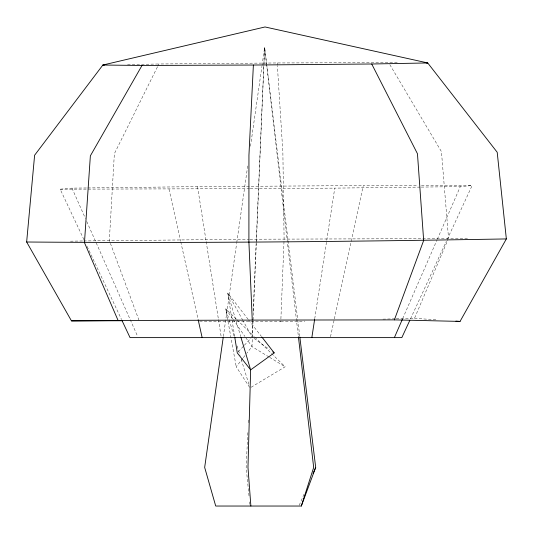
<?xml version="1.0" encoding="UTF-8"?>
<svg xmlns="http://www.w3.org/2000/svg" width="533" height="533" viewBox="0 0 533 533"><rect width="100%" height="100%" fill="white"/><g stroke="black" fill="none" stroke-linecap="round" stroke-linejoin="round"><path stroke-width="0.4" stroke-dasharray="2.67 2" d="M199.609 321.139L280.784 321.745L284.096 238.931L282.87 152.271L277.42 66.259M253.055 320.819L251.962 346.583L246.886 353.106M253.088 319.987L256.32 243.528M256.36 242.695L264.621 47.39L266.627 63.893M252.742 321.232L252.062 336.996L243.288 321.139M253.175 311.272L264.621 47.39L298.42 336.783M247.832 432.649L246.153 467.428L249.211 497.822M248.311 422.709L248.511 418.572M223.354 336.476L236.639 243.408M236.759 242.582L247.812 165.163M250.51 146.222L261.916 66.332M262.036 65.506L264.621 47.39M314.73 318.727L334.751 188.122L420.39 187.103M330.493 336.803L334.198 319.727M334.371 318.914L363.266 185.571L418.105 185.564M396.239 318.801L414.507 318.334L447.893 239.817M299.226 505.277L304.496 493.165M402.701 318.554L436.993 240.003M437.327 239.244L460.299 186.623L472.111 185.564L446.714 240.516M410.53 318.801L446.368 241.269M157.388 66.958L114.355 153.751L109.338 240.463L139.14 320.693M157.761 66.219L158.861 63.993L277.207 62.954L398.358 62.627M254.834 337.202L285.142 366.797L249.99 387.931L236.232 366.797L242.828 358.323M243.334 357.67L246.379 353.759M238.364 351.72L243.841 345.83M244.394 345.244L250.963 338.175M83.928 239.67L60.162 189.188L71.975 188.129L86.939 187.956M280.784 321.745L304.869 321.132M382.947 319.14L395.406 318.821M127.567 64.573L158.861 63.993M70.476 241.189L82.882 240.956M83.708 240.943L249.144 239.237M87.772 187.942L197.53 186.63L363.266 185.571M421.217 187.09L460.299 186.623M249.977 239.23L469.187 238.518M60.162 189.188L249.391 188.675M250.217 188.669L334.751 188.122M421.43 185.564L472.111 185.564M414.507 318.334L436.034 319.793M268.905 356.903L251.962 346.583L245.4 337.129M269.611 357.337L285.142 366.797M254.074 338.442L269.498 349.521M236.419 319.214L225.726 308.774L236.232 366.797M237.012 319.8L254.241 336.623M248.158 319.347L227.738 293.03L234.66 336.496M248.664 320L261.43 336.45M232.754 318.901L225.726 308.774L228.877 319.06M233.221 319.573L244.933 336.456M389.843 64.66L441.451 151.658L448.539 238.291M242.888 320.42L227.738 293.03L240.716 336.603M87.119 246.453L121.531 319.534M71.975 188.129L85.42 218.483M86.766 221.521L137.507 336.103M229.123 319.853L234.214 336.476M237.125 345.977L240.037 355.478M241.256 359.435L249.257 385.559M169.008 189.188L180.594 241.096M180.78 241.909L197.983 318.961M197.53 186.63L206.058 240.789M206.184 241.609L218.337 318.747M218.47 319.567L221.182 336.796M266.727 64.72L297.627 318.887M297.734 319.713L299.739 336.216M249.624 501.926L249.87 504.391M277.207 62.954L277.367 65.432"/><path stroke-width="0.8" d="M426.094 62.934L427.726 62.954L371.728 63.993L253.382 65.033L248.944 155.236L248.904 242.002L252.256 320.1L394.373 319.88L460.046 321.412L506.35 238.931L497.202 152.271L427.726 62.954L265.041 26.963L102.862 65.033L34.612 155.236L26.65 242.002L71.462 320.873L122.63 320.739M223.24 337.296L204.665 467.428L215.718 506.037L301.325 506.037L315.689 467.428L299.839 337.043M311.838 337.616L314.61 319.547M301.325 506.037L313.677 467.428L298.42 336.783M394.373 319.88L423.662 240.463L417.459 153.751L371.728 63.993M313.058 473.484L315.689 467.428M394.373 337.616L402.368 319.314M409.837 320.306L401.835 337.616L130.045 337.616L121.884 320.286M253.382 65.033L142.011 65.466L90.363 155.849L84.461 242.635L118.126 320.533L252.256 320.1M261.936 337.109L274.189 352.899L250.637 369.875L247.978 467.428L250.876 506.037M104.508 65.006L102.862 65.033L142.011 65.466M506.35 238.931C346.477 241.696 186.543 243.288 26.65 242.002M71.462 320.873L118.126 320.533M455.902 321.132L460.046 321.412M272.849 351.933L274.189 352.899M240.956 337.396L250.637 369.875L237.272 352.899L234.786 337.316M198.163 319.773L202.147 337.616"/></g></svg>
